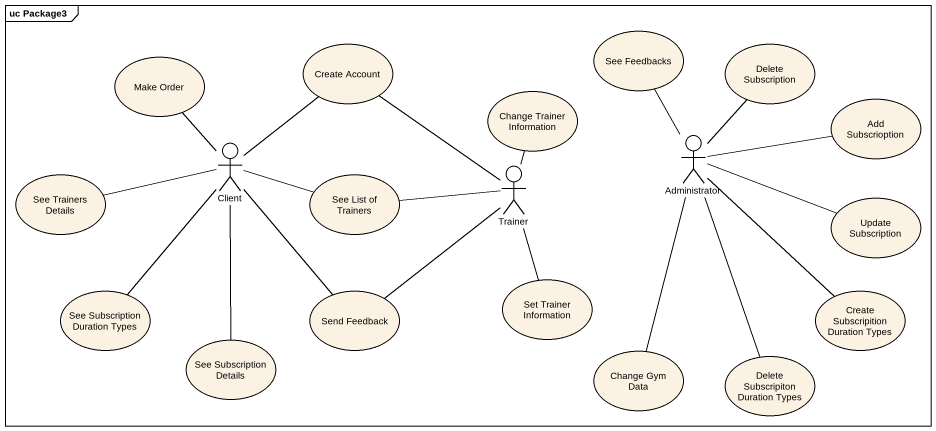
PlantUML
@startuml
mainframe uc Package3
usecase "Create Account" as Create_Account
usecase "See Feedbacks" as See_Feedbacks
usecase "Delete Subscription" as Delete_Subscription
usecase "Make Order" as Make_Order
usecase "Change Trainer Information" as Change_Trainer_Information
usecase "Add Subscrioption" as Add_Subscrioption
actor Client
actor Administrator
usecase "See Trainers Details" as See_Trainers_Details
usecase "See List of Trainers" as See_List_of_Trainers
actor Trainer
usecase "Update Subscription" as Update_Subscription
usecase "Set Trainer Information" as Set_Trainer_Information
usecase "See Subscription Duration Types" as See_Subscription_Duration
usecase "Send Feedback" as Send_Feedback
usecase "Create Subscripition Duration Types" as Create_Subscripition
usecase "See Subscription Details" as See_Subscription_Details
usecase "Change Gym Data" as Change_Gym_Data
usecase "Delete Subscripiton Duration Types" as Delete_Subscripiton
Make_Order -- Client
Client -up- Create_Account
Client -left- See_Trainers_Details
Client -right- See_List_of_Trainers
Client -- See_Subscription_Duration
Client -- Send_Feedback
Administrator -up- See_Feedbacks
Administrator -up- Delete_Subscription
Administrator -right- Add_Subscrioption
Administrator -right- Update_Subscription
Administrator -- Create_Subscripition
Administrator -- Change_Gym_Data
Administrator -- Delete_Subscripiton
Trainer -up- Create_Account
Trainer -up- Change_Trainer_Information
Trainer -left- See_List_of_Trainers
Trainer -- Set_Trainer_Information
Trainer -- Send_Feedback
See_Subscription_Details -up- Client
@enduml
